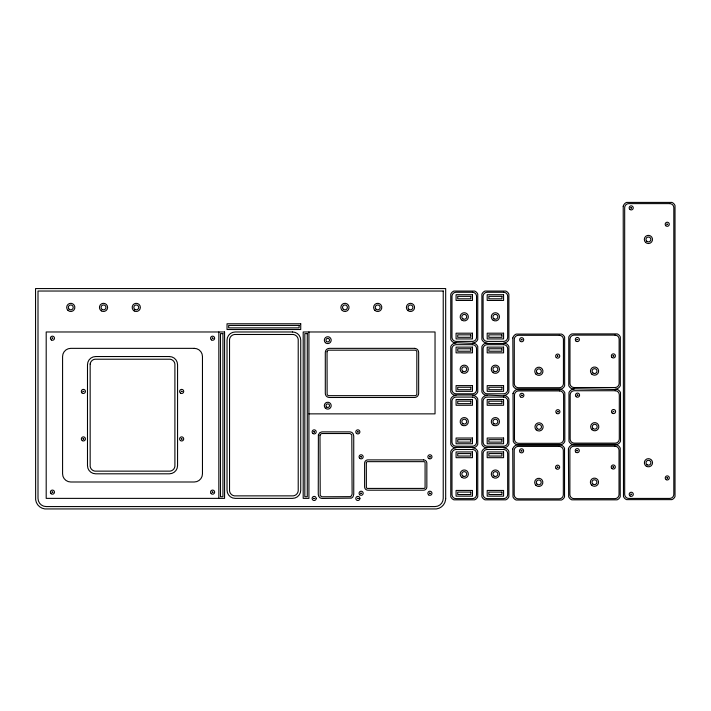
<?xml version="1.0" encoding="UTF-8"?>
<svg xmlns="http://www.w3.org/2000/svg" width="711" height="711" viewBox="0 0 711 711"><rect width="100%" height="100%" fill="white"/><g stroke="black" fill="none" stroke-linecap="round" stroke-linejoin="round"><path stroke-width="1.07" d="M455.973 343.031L453.885 343.466A5.732 5.732 0 0 0 450.774 346.568L450.774 391.903A5.732 5.732 0 0 0 453.885 395.005L474.655 395.005A5.732 5.732 0 0 0 477.756 391.903L477.756 346.568A5.732 5.732 0 0 0 474.655 343.466L453.885 342.595A5.732 5.732 0 0 1 450.774 339.494L450.774 294.158A5.732 5.732 0 0 1 453.885 291.057L474.655 291.057A5.732 5.732 0 0 1 477.756 294.158L477.756 339.494A5.732 5.732 0 0 1 474.655 342.595L472.566 343.031M503.681 395.44L505.77 395.005A5.732 5.732 0 0 0 508.872 391.903L508.872 346.568A5.732 5.732 0 0 0 505.77 343.466L485 343.466A5.732 5.732 0 0 0 481.898 346.568L481.898 391.903A5.732 5.732 0 0 0 485 395.005L505.77 395.876A5.732 5.732 0 0 1 508.872 398.978L508.872 444.313A5.732 5.732 0 0 1 505.77 447.423L485 447.423A5.732 5.732 0 0 1 481.898 444.313L481.898 398.978A5.732 5.732 0 0 1 485 395.876L487.088 395.44M503.681 343.031L505.77 342.595A5.732 5.732 0 0 0 508.872 339.494L508.872 294.158A5.732 5.732 0 0 0 505.77 291.057L485 291.057A5.732 5.732 0 0 0 481.898 294.158L481.898 339.494A5.732 5.732 0 0 0 485 342.595L487.088 343.031M455.973 395.44L453.885 395.876A5.732 5.732 0 0 0 450.774 398.978L450.774 444.313A5.732 5.732 0 0 0 453.885 447.423L474.655 447.423A5.732 5.732 0 0 0 477.756 444.313L477.756 398.978A5.732 5.732 0 0 0 474.655 395.876L472.566 395.44M574.15 389.095L572.062 389.521A5.732 5.732 0 0 0 568.96 392.632L568.96 441.238A5.732 5.732 0 0 0 572.062 444.339L617.397 444.339A5.732 5.732 0 0 0 620.507 441.238L620.507 392.632A5.732 5.732 0 0 0 617.397 389.521L571.884 388.73A5.732 5.732 0 0 1 568.773 385.62L568.773 337.014A5.732 5.732 0 0 1 571.884 333.903L617.219 333.903A5.732 5.732 0 0 1 620.321 337.014L620.321 385.62A5.732 5.732 0 0 1 617.219 388.73L615.131 389.157M455.973 447.85L453.885 448.286A5.732 5.732 0 0 0 450.774 451.387L450.774 496.722A5.732 5.732 0 0 0 453.885 499.833L474.655 499.833A5.732 5.732 0 0 0 477.756 496.722L477.756 451.387A5.732 5.732 0 0 0 474.655 448.286L472.566 447.85M487.088 447.85L485 448.286A5.732 5.732 0 0 0 481.898 451.387L481.898 496.722A5.732 5.732 0 0 0 485 499.833L505.77 499.833A5.732 5.732 0 0 0 508.872 496.722L508.872 451.387A5.732 5.732 0 0 0 505.77 448.286L503.681 447.85M308.921 413.864L435.034 413.864L435.034 331.975L303.188 331.975L303.188 498.375L308.921 498.375L308.921 331.975M218.837 331.975L218.837 498.375M52.045 492.065L52.827 492.216L52.045 492.065M521.279 339.645L522.052 339.796L521.279 339.645M521.456 395.263L522.238 395.414L521.456 395.263M521.181 450.747L521.954 450.898L521.181 450.747M576.968 339.458L577.741 339.609L576.968 339.458M577.145 395.076L577.919 395.227L577.145 395.076M576.87 450.561L577.643 450.712L576.87 450.561M630.826 207.808L631.599 207.959L630.826 207.808M90.164 364.005L90.164 466.345A5.564 5.564 0 0 0 94.945 471.135L170.107 471.135A5.564 5.564 0 0 0 174.897 466.345L174.897 364.005A5.564 5.564 0 0 0 170.107 359.215L94.945 359.215A5.564 5.564 0 0 0 90.164 364.005M229.537 339.414L229.537 490.937A5.724 5.724 0 0 0 234.47 495.869L293.288 495.869A5.724 5.724 0 0 0 298.22 490.937L298.22 339.414A5.724 5.724 0 0 0 293.288 334.481L234.47 334.481A5.724 5.724 0 0 0 229.537 339.414M445.681 498.455L445.593 499.771A10.647 10.647 0 0 1 436.43 508.934L44.802 508.934A10.647 10.647 0 0 1 35.639 499.771L35.55 288.568L445.681 288.568L445.681 498.455M360.744 493.167L361.517 493.345L360.744 493.167M212.216 492.048L212.98 492.234L212.216 492.048M318.386 434.919L318.261 494.349L318.75 496.394L320.092 497.896L321.923 498.447L351.483 498.127L352.994 496.838L353.749 494.349L353.74 435.976L353.251 433.932L351.909 432.43L350.07 431.879L321.923 431.879L319.692 432.723L318.386 434.919M319.994 435.256L320.208 495.638L322.047 496.802L350.799 496.642L352.114 494.252L351.794 434.688L349.954 433.523L322.047 433.523L320.759 433.977L319.994 435.256M557.317 355.998L558.082 356.202L557.353 355.9M557.495 411.616L558.259 411.82L557.495 411.616M557.22 467.1L557.984 467.305L557.22 467.1M613.006 355.811L613.771 356.015L613.006 355.811M613.184 411.429L613.913 411.722L613.22 411.331M612.909 466.914L613.673 467.118L612.909 466.914M666.856 224.161L667.62 224.365L666.856 224.161M52.054 338.107L52.818 338.312L52.09 338.018M83.009 391.326L83.774 391.53L83.009 391.326M327.042 351.758L327.131 394.329A2.453 2.453 0 0 0 328.455 395.663L415.5 395.663A2.453 2.453 0 0 0 416.833 394.329L416.833 351.51A2.453 2.453 0 0 0 415.5 350.176L328.455 350.176A2.453 2.453 0 0 0 327.131 351.51L327.042 351.758M357.464 431.781L358.228 431.986L357.464 431.781M360.744 456.72L361.508 456.924L360.744 456.72M366.325 462.692L366.369 487.542A1.635 1.635 0 0 0 367.258 488.421L424.191 488.421A1.635 1.635 0 0 0 425.08 487.542L425.08 462.541A1.635 1.635 0 0 0 424.191 461.652L367.258 461.652A1.635 1.635 0 0 0 366.369 462.541L366.325 462.692M429.533 456.72L430.297 456.924L429.533 456.72M512.835 337.956L513.093 385.806A5.732 5.732 0 0 0 516.195 388.917L561.53 388.917A5.732 5.732 0 0 0 564.632 385.806L564.632 337.201A5.732 5.732 0 0 0 561.53 334.09L516.195 334.09A5.732 5.732 0 0 0 513.093 337.201L512.835 337.956M513.013 393.574L513.271 441.424A5.732 5.732 0 0 0 516.382 444.526L561.717 444.526A5.732 5.732 0 0 0 564.818 441.424L564.818 392.819A5.732 5.732 0 0 0 561.717 389.708L516.382 389.708A5.732 5.732 0 0 0 513.271 392.819L513.013 393.574M512.738 449.059L512.995 496.909A5.732 5.732 0 0 0 516.097 500.02L561.432 500.02A5.732 5.732 0 0 0 564.534 496.909L564.534 448.303A5.732 5.732 0 0 0 561.432 445.193L516.097 445.193A5.732 5.732 0 0 0 512.995 448.303L512.738 449.059M568.418 448.872L568.676 496.722A5.732 5.732 0 0 0 571.786 499.833L617.121 499.833A5.732 5.732 0 0 0 620.223 496.722L620.223 448.117A5.732 5.732 0 0 0 617.121 445.006L571.786 445.006A5.732 5.732 0 0 0 568.676 448.117L568.418 448.872M623.218 206.279L623.476 496.527A5.732 5.732 0 0 0 626.578 499.629L671.913 499.629A5.732 5.732 0 0 0 675.015 496.527L675.015 205.515A5.732 5.732 0 0 0 671.913 202.413L626.578 202.413A5.732 5.732 0 0 0 623.476 205.515L623.218 206.279M357.464 498.34L358.228 498.544L357.464 498.34M666.9 477.819L667.665 478.023L666.9 477.819M313.782 498.331L314.538 498.562L313.782 498.331M83.018 438.803L83.765 439.043L83.018 438.803M181.287 391.299L182.034 391.548L181.287 391.299M630.879 494.172L631.626 494.429L630.879 494.172M313.791 431.746L314.538 432.021L313.791 431.746M212.234 338.072L212.971 338.356L212.234 338.072M181.296 438.785L182.034 439.069L181.296 438.785M429.551 493.114L430.279 493.407L429.551 493.114M669.718 203.613L628.773 203.613A4.097 4.097 0 0 0 624.676 207.71L624.676 494.332A4.097 4.097 0 0 0 628.773 498.429L669.718 498.429A4.097 4.097 0 0 0 673.815 494.332L673.815 207.71A4.097 4.097 0 0 0 669.718 203.613M443.229 291.03L38.003 291.03L38.003 498.375A8.185 8.185 0 0 0 46.197 506.57L435.034 506.57A8.185 8.185 0 0 0 443.229 498.375L443.229 291.03M472.46 292.257L456.08 292.257A4.097 4.097 0 0 0 451.983 296.354L451.983 337.298A4.097 4.097 0 0 0 456.08 341.396L472.46 341.396A4.097 4.097 0 0 0 476.548 337.298L476.548 296.354A4.097 4.097 0 0 0 472.46 292.257M503.575 292.257L487.195 292.257A4.097 4.097 0 0 0 483.098 296.354L483.098 337.298A4.097 4.097 0 0 0 487.195 341.396L503.575 341.396A4.097 4.097 0 0 0 507.672 337.298L507.672 296.354A4.097 4.097 0 0 0 503.575 292.257M472.46 294.718L456.08 294.718L456.08 300.451L472.46 300.451L472.46 294.718M503.575 294.718L487.195 294.718L487.195 300.451L503.575 300.451L503.575 294.718M470.815 296.354L457.715 296.354L457.715 298.807L470.815 298.807L470.815 296.354M501.939 296.354L488.83 296.354L488.83 298.807L501.939 298.807L501.939 296.354M300.735 323.781L227.031 323.781L227.031 329.513L300.735 329.513L300.735 323.781M299.091 325.425L228.666 325.425L228.666 327.878L299.091 327.878L299.091 325.425M224.569 331.975L46.197 331.975L46.197 498.375L224.569 498.375L224.569 331.975M292.541 331.975L235.217 331.975A8.185 8.185 0 0 0 227.031 340.16L227.031 490.19A8.185 8.185 0 0 0 235.217 498.375L292.541 498.375A8.185 8.185 0 0 0 300.735 490.19L300.735 340.16A8.185 8.185 0 0 0 292.541 331.975M472.46 333.201L456.08 333.201L456.08 338.934L472.46 338.934L472.46 333.201M503.575 333.201L487.195 333.201L487.195 338.934L503.575 338.934L503.575 333.201M222.934 333.61L220.481 333.61L220.481 496.74L222.934 496.74L222.934 333.61M307.285 333.61L304.823 333.61L304.823 496.74L307.285 496.74L307.285 333.61M470.815 334.845L457.715 334.845L457.715 337.298L470.815 337.298L470.815 334.845M501.939 334.845L488.83 334.845L488.83 337.298L501.939 337.298L501.939 334.845M615.024 335.112L574.079 335.112A4.097 4.097 0 0 0 569.982 339.209L569.982 383.425A4.097 4.097 0 0 0 574.079 387.522L615.024 387.522A4.097 4.097 0 0 0 619.121 383.425L619.121 339.209A4.097 4.097 0 0 0 615.024 335.112M559.335 335.299L518.39 335.299A4.097 4.097 0 0 0 514.293 339.396L514.293 383.611A4.097 4.097 0 0 0 518.39 387.708L559.335 387.708A4.097 4.097 0 0 0 563.432 383.611L563.432 339.396A4.097 4.097 0 0 0 559.335 335.299M472.46 344.666L456.08 344.666A4.097 4.097 0 0 0 451.983 348.763L451.983 389.708A4.097 4.097 0 0 0 456.08 393.805L472.46 393.805A4.097 4.097 0 0 0 476.548 389.708L476.548 348.763A4.097 4.097 0 0 0 472.46 344.666M503.575 344.666L487.195 344.666A4.097 4.097 0 0 0 483.098 348.763L483.098 389.708A4.097 4.097 0 0 0 487.195 393.805L503.575 393.805A4.097 4.097 0 0 0 507.672 389.708L507.672 348.763A4.097 4.097 0 0 0 503.575 344.666M472.46 347.128L456.08 347.128L456.08 352.86L472.46 352.86L472.46 347.128M503.575 347.128L487.195 347.128L487.195 352.86L503.575 352.86L503.575 347.128M194.272 348.354L70.762 348.354A8.185 8.185 0 0 0 62.577 356.54L62.577 473.81A8.185 8.185 0 0 0 70.762 481.996L194.272 481.996A8.185 8.185 0 0 0 202.466 473.81L202.466 356.54A8.185 8.185 0 0 0 194.272 348.354M414.566 348.354L329.397 348.354A4.097 4.097 0 0 0 325.3 352.443L325.3 393.396A4.097 4.097 0 0 0 329.397 397.485L414.566 397.485A4.097 4.097 0 0 0 418.655 393.396L418.655 352.443A4.097 4.097 0 0 0 414.566 348.354M470.815 348.763L457.715 348.763L457.715 351.216L470.815 351.216L470.815 348.763M501.939 348.763L488.83 348.763L488.83 351.216L501.939 351.216L501.939 348.763M169.378 356.54L95.674 356.54A8.185 8.185 0 0 0 87.489 364.734L87.489 465.625A8.185 8.185 0 0 0 95.674 473.81L169.378 473.81A8.185 8.185 0 0 0 177.563 465.625L177.563 364.734A8.185 8.185 0 0 0 169.378 356.54M472.46 385.611L456.08 385.611L456.08 391.343L472.46 391.343L472.46 385.611M503.575 385.611L487.195 385.611L487.195 391.343L503.575 391.343L503.575 385.611M470.815 387.255L457.715 387.255L457.715 389.708L470.815 389.708L470.815 387.255M501.939 387.255L488.83 387.255L488.83 389.708L501.939 389.708L501.939 387.255M615.202 390.73L574.257 390.73A4.097 4.097 0 0 0 570.169 394.827L570.169 439.043A4.097 4.097 0 0 0 574.257 443.14L615.202 443.14A4.097 4.097 0 0 0 619.299 439.043L619.299 394.827A4.097 4.097 0 0 0 615.202 390.73M559.521 390.917L518.577 390.917A4.097 4.097 0 0 0 514.48 395.014L514.48 439.229A4.097 4.097 0 0 0 518.577 443.326L559.521 443.326A4.097 4.097 0 0 0 563.61 439.229L563.61 395.014A4.097 4.097 0 0 0 559.521 390.917M472.46 397.076L456.08 397.076A4.097 4.097 0 0 0 451.983 401.173L451.983 442.118A4.097 4.097 0 0 0 456.08 446.215L472.46 446.215A4.097 4.097 0 0 0 476.548 442.118L476.548 401.173A4.097 4.097 0 0 0 472.46 397.076M503.575 397.076L487.195 397.076A4.097 4.097 0 0 0 483.098 401.173L483.098 442.118A4.097 4.097 0 0 0 487.195 446.215L503.575 446.215A4.097 4.097 0 0 0 507.672 442.118L507.672 401.173A4.097 4.097 0 0 0 503.575 397.076M472.46 399.538L456.08 399.538L456.08 405.27L472.46 405.27L472.46 399.538M503.575 399.538L487.195 399.538L487.195 405.27L503.575 405.27L503.575 399.538M470.815 401.173L457.715 401.173L457.715 403.635L470.815 403.635L470.815 401.173M501.939 401.173L488.83 401.173L488.83 403.635L501.939 403.635L501.939 401.173M472.46 438.029L456.08 438.029L456.08 443.762L472.46 443.762L472.46 438.029M503.575 438.029L487.195 438.029L487.195 443.762L503.575 443.762L503.575 438.029M470.815 439.665L457.715 439.665L457.715 442.118L470.815 442.118L470.815 439.665M501.939 439.665L488.83 439.665L488.83 442.118L501.939 442.118L501.939 439.665M614.926 446.215L573.981 446.215A4.097 4.097 0 0 0 569.884 450.312L569.884 494.527A4.097 4.097 0 0 0 573.981 498.624L614.926 498.624A4.097 4.097 0 0 0 619.023 494.527L619.023 450.312A4.097 4.097 0 0 0 614.926 446.215M559.237 446.401L518.292 446.401A4.097 4.097 0 0 0 514.195 450.498L514.195 494.714A4.097 4.097 0 0 0 518.292 498.811L559.237 498.811A4.097 4.097 0 0 0 563.334 494.714L563.334 450.498A4.097 4.097 0 0 0 559.237 446.401M472.46 449.494L456.08 449.494A4.097 4.097 0 0 0 451.983 453.582L451.983 494.527A4.097 4.097 0 0 0 456.08 498.624L472.46 498.624A4.097 4.097 0 0 0 476.548 494.527L476.548 453.582A4.097 4.097 0 0 0 472.46 449.494M503.575 449.494L487.195 449.494A4.097 4.097 0 0 0 483.098 453.582L483.098 494.527A4.097 4.097 0 0 0 487.195 498.624L503.575 498.624A4.097 4.097 0 0 0 507.672 494.527L507.672 453.582A4.097 4.097 0 0 0 503.575 449.494M472.46 451.947L456.08 451.947L456.08 457.68L472.46 457.68L472.46 451.947M503.575 451.947L487.195 451.947L487.195 457.68L503.575 457.68L503.575 451.947M470.815 453.582L457.715 453.582L457.715 456.044L470.815 456.044L470.815 453.582M501.939 453.582L488.83 453.582L488.83 456.044L501.939 456.044L501.939 453.582M423.569 459.893L367.88 459.893A3.279 3.279 0 0 0 364.61 463.163L364.61 486.911A3.279 3.279 0 0 0 367.88 490.19L423.569 490.19A3.279 3.279 0 0 0 426.849 486.911L426.849 463.163A3.279 3.279 0 0 0 423.569 459.893M472.46 490.439L456.08 490.439L456.08 496.171L472.46 496.171L472.46 490.439M503.575 490.439L487.195 490.439L487.195 496.171L503.575 496.171L503.575 490.439M470.815 492.074L457.715 492.074L457.715 494.527L470.815 494.527L470.815 492.074M501.939 492.074L488.83 492.074L488.83 494.527L501.939 494.527L501.939 492.074M359.89 498.447L359.819 497.913A2.044 2.044 0 0 0 356.531 496.873A2.044 2.044 0 0 0 356.975 500.295A2.044 2.044 0 0 0 359.89 498.447M316.208 498.509L316.155 497.984A2.044 2.044 0 0 0 312.902 496.829A2.044 2.044 0 0 0 313.231 500.268A2.044 2.044 0 0 0 316.208 498.509M462.061 372.688A4.097 4.097 0 0 0 468.353 369.427A4.097 4.097 0 0 0 462.381 365.596A4.097 4.097 0 0 0 462.061 372.688M462.95 371.293A2.444 2.444 0 0 0 466.709 369.347A2.444 2.444 0 0 0 463.145 367.072A2.444 2.444 0 0 0 462.95 371.293M462.061 425.098A4.097 4.097 0 0 0 468.353 421.836A4.097 4.097 0 0 0 462.381 418.015A4.097 4.097 0 0 0 462.061 425.098M462.95 423.703A2.444 2.444 0 0 0 466.709 421.756A2.444 2.444 0 0 0 463.145 419.481A2.444 2.444 0 0 0 462.95 423.703M376.101 309.241A2.444 2.444 0 0 0 380.109 307.881A2.444 2.444 0 0 0 376.928 305.09A2.444 2.444 0 0 0 376.101 309.241M68.034 310.458A4.097 4.097 0 0 0 74.771 308.245A4.097 4.097 0 0 0 69.491 303.517A4.097 4.097 0 0 0 68.034 310.458M69.136 309.223A2.444 2.444 0 0 0 73.153 307.907A2.444 2.444 0 0 0 70.007 305.081A2.444 2.444 0 0 0 69.136 309.223M375.008 310.485A4.097 4.097 0 0 0 381.727 308.21A4.097 4.097 0 0 0 376.395 303.526A4.097 4.097 0 0 0 375.008 310.485M134.228 310.947A4.097 4.097 0 0 0 140.369 307.41A4.097 4.097 0 0 0 134.237 303.855A4.097 4.097 0 0 0 134.228 310.947M135.054 309.516A2.444 2.444 0 0 0 138.716 307.41A2.444 2.444 0 0 0 135.054 305.286A2.444 2.444 0 0 0 135.054 309.516M101.335 310.867A4.097 4.097 0 0 0 107.61 307.57A4.097 4.097 0 0 0 101.611 303.784A4.097 4.097 0 0 0 101.335 310.867M102.215 309.472A2.444 2.444 0 0 0 105.957 307.499A2.444 2.444 0 0 0 102.384 305.241A2.444 2.444 0 0 0 102.215 309.472M343.333 309.232A2.444 2.444 0 0 0 347.35 307.899A2.444 2.444 0 0 0 344.177 305.09A2.444 2.444 0 0 0 343.333 309.232M408.923 309.294A2.444 2.444 0 0 0 412.878 307.801A2.444 2.444 0 0 0 409.607 305.126A2.444 2.444 0 0 0 408.923 309.294M342.24 310.467A4.097 4.097 0 0 0 348.968 308.227A4.097 4.097 0 0 0 343.662 303.517A4.097 4.097 0 0 0 342.24 310.467M407.874 310.574A4.097 4.097 0 0 0 414.513 308.067A4.097 4.097 0 0 0 409.021 303.579A4.097 4.097 0 0 0 407.874 310.574M494.065 476.112A2.444 2.444 0 0 0 497.824 474.166A2.444 2.444 0 0 0 494.261 471.891A2.444 2.444 0 0 0 494.065 476.112M493.176 477.508A4.097 4.097 0 0 0 499.478 474.246A4.097 4.097 0 0 0 493.505 470.424A4.097 4.097 0 0 0 493.176 477.508M494.065 423.703A2.444 2.444 0 0 0 497.824 421.756A2.444 2.444 0 0 0 494.261 419.481A2.444 2.444 0 0 0 494.065 423.703M493.176 425.098A4.097 4.097 0 0 0 499.478 421.836A4.097 4.097 0 0 0 493.505 418.015A4.097 4.097 0 0 0 493.176 425.098M494.065 371.293A2.444 2.444 0 0 0 497.824 369.347A2.444 2.444 0 0 0 494.261 367.072A2.444 2.444 0 0 0 494.065 371.293M493.176 372.688A4.097 4.097 0 0 0 499.478 369.427A4.097 4.097 0 0 0 493.505 365.596A4.097 4.097 0 0 0 493.176 372.688M462.061 320.27A4.097 4.097 0 0 0 468.353 317.017A4.097 4.097 0 0 0 462.381 313.187A4.097 4.097 0 0 0 462.061 320.27M462.95 318.884A2.444 2.444 0 0 0 466.709 316.937A2.444 2.444 0 0 0 463.145 314.653A2.444 2.444 0 0 0 462.95 318.884M611.842 468.469A2.044 2.044 0 0 0 615.264 467.536A2.044 2.044 0 0 0 612.749 465.038A2.044 2.044 0 0 0 611.842 468.469M575.91 452.178A2.044 2.044 0 0 0 579.261 451.032A2.044 2.044 0 0 0 576.585 448.703A2.044 2.044 0 0 0 575.91 452.178M592.77 483.969A2.444 2.444 0 0 0 596.822 482.778A2.444 2.444 0 0 0 593.765 479.854A2.444 2.444 0 0 0 592.77 483.969M591.623 485.16A4.097 4.097 0 0 0 598.431 483.169A4.097 4.097 0 0 0 593.303 478.272A4.097 4.097 0 0 0 591.623 485.16M556.26 357.553A2.044 2.044 0 0 0 559.681 356.62A2.044 2.044 0 0 0 557.157 354.122A2.044 2.044 0 0 0 556.26 357.553M520.319 341.262A2.044 2.044 0 0 0 523.678 340.107A2.044 2.044 0 0 0 521.003 337.787A2.044 2.044 0 0 0 520.319 341.262M536.041 374.244A4.097 4.097 0 0 0 542.84 372.244A4.097 4.097 0 0 0 537.712 367.356A4.097 4.097 0 0 0 536.041 374.244M537.178 373.053A2.444 2.444 0 0 0 541.24 371.862A2.444 2.444 0 0 0 538.174 368.938A2.444 2.444 0 0 0 537.178 373.053M556.437 413.171A2.044 2.044 0 0 0 559.859 412.238A2.044 2.044 0 0 0 557.344 409.74A2.044 2.044 0 0 0 556.437 413.171M520.505 396.88A2.044 2.044 0 0 0 523.856 395.725A2.044 2.044 0 0 0 521.181 393.405A2.044 2.044 0 0 0 520.505 396.88M536.218 429.862A4.097 4.097 0 0 0 543.026 427.862A4.097 4.097 0 0 0 537.889 422.974A4.097 4.097 0 0 0 536.218 429.862M537.356 428.671A2.444 2.444 0 0 0 541.418 427.48A2.444 2.444 0 0 0 538.36 424.556A2.444 2.444 0 0 0 537.356 428.671M556.162 468.656A2.044 2.044 0 0 0 559.584 467.722A2.044 2.044 0 0 0 557.06 465.225A2.044 2.044 0 0 0 556.162 468.656M520.221 452.365A2.044 2.044 0 0 0 523.58 451.218A2.044 2.044 0 0 0 520.905 448.89A2.044 2.044 0 0 0 520.221 452.365M535.943 485.346A4.097 4.097 0 0 0 542.742 483.356A4.097 4.097 0 0 0 537.614 478.459A4.097 4.097 0 0 0 535.943 485.346M537.081 484.155A2.444 2.444 0 0 0 541.142 482.965A2.444 2.444 0 0 0 538.076 480.041A2.444 2.444 0 0 0 537.081 484.155M611.94 357.366A2.044 2.044 0 0 0 615.362 356.433A2.044 2.044 0 0 0 612.846 353.936A2.044 2.044 0 0 0 611.94 357.366M576.008 341.076A2.044 2.044 0 0 0 579.358 339.92A2.044 2.044 0 0 0 576.683 337.601A2.044 2.044 0 0 0 576.008 341.076M591.721 374.057A4.097 4.097 0 0 0 598.529 372.057A4.097 4.097 0 0 0 593.392 367.169A4.097 4.097 0 0 0 591.721 374.057M592.867 372.866A2.444 2.444 0 0 0 596.92 371.675A2.444 2.444 0 0 0 593.863 368.751A2.444 2.444 0 0 0 592.867 372.866M612.127 412.984A2.044 2.044 0 0 0 615.548 412.051A2.044 2.044 0 0 0 613.024 409.554A2.044 2.044 0 0 0 612.127 412.984M576.194 396.694A2.044 2.044 0 0 0 579.545 395.538A2.044 2.044 0 0 0 576.87 393.219A2.044 2.044 0 0 0 576.194 396.694M591.908 429.675A4.097 4.097 0 0 0 598.715 427.675A4.097 4.097 0 0 0 593.578 422.787A4.097 4.097 0 0 0 591.908 429.675M593.045 428.484A2.444 2.444 0 0 0 597.107 427.293A2.444 2.444 0 0 0 594.04 424.369A2.444 2.444 0 0 0 593.045 428.484M462.061 477.508A4.097 4.097 0 0 0 468.353 474.246A4.097 4.097 0 0 0 462.381 470.424A4.097 4.097 0 0 0 462.061 477.508M462.95 476.112A2.444 2.444 0 0 0 466.709 474.166A2.444 2.444 0 0 0 463.145 471.891A2.444 2.444 0 0 0 462.95 476.112M493.176 320.27A4.097 4.097 0 0 0 499.478 317.017A4.097 4.097 0 0 0 493.505 313.187A4.097 4.097 0 0 0 493.176 320.27M494.065 318.884A2.444 2.444 0 0 0 497.824 316.937A2.444 2.444 0 0 0 494.261 314.653A2.444 2.444 0 0 0 494.065 318.884M325.398 342.666A3.439 3.439 0 0 0 331.104 340.951A3.439 3.439 0 0 0 326.767 336.872A3.439 3.439 0 0 0 325.398 342.666M326.536 341.467A1.786 1.786 0 0 0 329.495 340.569A1.786 1.786 0 0 0 327.238 338.454A1.786 1.786 0 0 0 326.536 341.467M325.371 408.158A3.439 3.439 0 0 0 331.095 406.505A3.439 3.439 0 0 0 326.802 402.373A3.439 3.439 0 0 0 325.371 408.158M326.518 406.968A1.786 1.786 0 0 0 329.495 406.105A1.786 1.786 0 0 0 327.264 403.955A1.786 1.786 0 0 0 326.518 406.968M51.414 339.982A2.044 2.044 0 0 0 54.48 338.214A2.044 2.044 0 0 0 51.414 336.436A2.044 2.044 0 0 0 51.414 339.982M211.398 339.876A2.044 2.044 0 0 0 214.633 338.418A2.044 2.044 0 0 0 211.762 336.347A2.044 2.044 0 0 0 211.398 339.876M211.185 493.621A2.044 2.044 0 0 0 214.589 492.625A2.044 2.044 0 0 0 212.029 490.172A2.044 2.044 0 0 0 211.185 493.621M51.094 493.683A2.044 2.044 0 0 0 54.445 492.527A2.044 2.044 0 0 0 51.77 490.199A2.044 2.044 0 0 0 51.094 493.683M81.943 392.872A2.044 2.044 0 0 0 85.364 391.957A2.044 2.044 0 0 0 82.858 389.45A2.044 2.044 0 0 0 81.943 392.872M180.532 393.139A2.044 2.044 0 0 0 183.705 391.548A2.044 2.044 0 0 0 180.745 389.601A2.044 2.044 0 0 0 180.532 393.139M180.452 440.58A2.044 2.044 0 0 0 183.696 439.14A2.044 2.044 0 0 0 180.834 437.052A2.044 2.044 0 0 0 180.452 440.58M82.298 440.651A2.044 2.044 0 0 0 85.436 439.007A2.044 2.044 0 0 0 82.44 437.114A2.044 2.044 0 0 0 82.298 440.651M356.398 433.328A2.044 2.044 0 0 0 359.819 432.412A2.044 2.044 0 0 0 357.313 429.906A2.044 2.044 0 0 0 356.398 433.328M428.893 458.595A2.044 2.044 0 0 0 431.968 456.817A2.044 2.044 0 0 0 428.893 455.049A2.044 2.044 0 0 0 428.893 458.595M428.689 494.9A2.044 2.044 0 0 0 431.95 493.505A2.044 2.044 0 0 0 429.115 491.372A2.044 2.044 0 0 0 428.689 494.9M359.677 458.266A2.044 2.044 0 0 0 363.108 457.351A2.044 2.044 0 0 0 360.601 454.844A2.044 2.044 0 0 0 359.677 458.266M359.73 494.758A2.044 2.044 0 0 0 363.125 493.718A2.044 2.044 0 0 0 360.53 491.301A2.044 2.044 0 0 0 359.73 494.758M312.982 433.559A2.044 2.044 0 0 0 316.199 432.066A2.044 2.044 0 0 0 313.302 430.022A2.044 2.044 0 0 0 312.982 433.559M646.717 241.216A2.444 2.444 0 0 0 650.778 240.025A2.444 2.444 0 0 0 647.721 237.101A2.444 2.444 0 0 0 646.717 241.216M629.866 209.425A2.044 2.044 0 0 0 633.217 208.27A2.044 2.044 0 0 0 630.541 205.95A2.044 2.044 0 0 0 629.866 209.425M665.798 225.716A2.044 2.044 0 0 0 669.22 224.783A2.044 2.044 0 0 0 666.705 222.285A2.044 2.044 0 0 0 665.798 225.716M645.579 242.407A4.097 4.097 0 0 0 652.387 240.407A4.097 4.097 0 0 0 647.25 235.519A4.097 4.097 0 0 0 645.579 242.407M666.251 479.694A2.044 2.044 0 0 0 669.327 477.934A2.044 2.044 0 0 0 666.269 476.148A2.044 2.044 0 0 0 666.251 479.694M630.106 495.994A2.044 2.044 0 0 0 633.297 494.438A2.044 2.044 0 0 0 630.355 492.456A2.044 2.044 0 0 0 630.106 495.994M647.179 464.825A2.444 2.444 0 0 0 650.894 462.799A2.444 2.444 0 0 0 647.277 460.595A2.444 2.444 0 0 0 647.179 464.825M646.317 466.229A4.097 4.097 0 0 0 652.538 462.834A4.097 4.097 0 0 0 646.486 459.146A4.097 4.097 0 0 0 646.317 466.229"/></g></svg>
